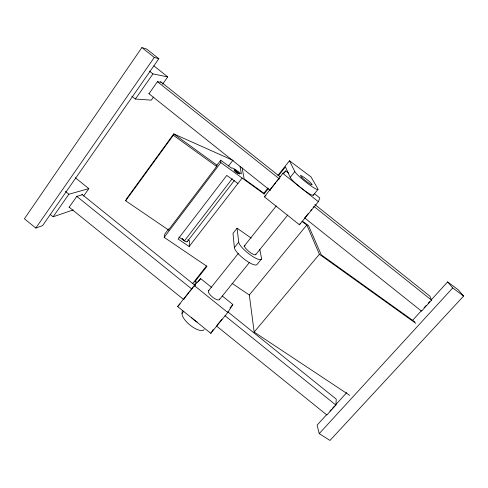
<?xml version="1.0" encoding="UTF-8"?>
<svg xmlns="http://www.w3.org/2000/svg" width="488" height="488" viewBox="0 0 488 488"><rect width="100%" height="100%" fill="white"/><g stroke="black" fill="none" stroke-linecap="round" stroke-linejoin="round"><path stroke-width="0.73" d="M194.993 285.498L195.231 281.228L206.973 266.35L164.169 237.363L164.84 233.984L168.275 229.451M216.617 326.1L326.868 414.995L335.897 405.089L336.25 399.141L227.713 311.74M237.912 183.464L226.774 175.424L178.114 239.01L189.149 246.525L189.643 240.993L187.825 239.754M204.161 329.528A13.877 5.313 39.1 0 1 191.485 326.21A13.877 5.313 39.1 0 1 182.036 313.442L182.311 310.459M168.702 228.884L168.5 229.976L216.599 166.475L216.574 165.664L220.692 160.223L231.769 168.269A6.204 1.067 37.8 0 1 236.491 170.379L241.377 173.929L240.059 166.487M168.817 230.19L125.66 200.781L173.344 135.225L173.722 133.889L233.258 160.479M288.817 173.289L285.834 170.916L282.851 173.429L264.374 196.81L299.455 224.809L318.347 201.696L319.829 197.982L314.461 193.706M125.66 200.781L126.49 198.854L173.722 133.889L217.178 165.316M299.455 224.809L300.102 223.486M211.792 287.554L200.672 278.611L194.261 285.523L177.626 306.568L210.779 333.322L227.786 312.515L232.849 304.506L222.321 296.027M210.779 333.322L213.226 329.565M141.88 47.55L24.4 218.813L35.819 228.049L42.56 225.633L158.844 58.725L146.717 49.075L141.88 47.55L154.287 57.419L158.844 58.725M35.819 228.049L154.287 57.419M50.209 214.446L53.113 216.794L68.875 194.236L88.834 188.624L75.311 177.736M131.821 96.185L135.396 99.04L152.951 73.914L167.738 76.891L162.553 84.235M69.18 207.217L76.799 196.383L82.387 194.724M148.974 93.739L157.423 81.722L161.583 82.417M83.594 196.048L88.834 188.624M153.47 97.088L151.31 100.15L135.396 99.04M164.169 237.363L220.838 162.608L220.692 160.223M228.622 165.896L232.758 160.467M178.821 237.009L184.452 240.846L232.233 178.706M187.118 241.786L234.362 180.469M189.149 246.525L242.109 178.041M192.583 283.607L206.522 265.936M268.26 188.685L264.081 193.98L263.874 193.224L268.058 187.917M277.837 175.521L289.476 160.772L311.027 176.9L317.78 188.704A14.841 1.757 38.6 0 1 308.361 184.006A14.841 1.757 38.6 0 1 294.825 171.593L289.476 160.772M251.192 238.107L237.083 228.195L233.002 233.362L234.368 247.623A14.323 3.727 38.8 0 0 244.982 259.732A14.323 3.727 38.8 0 0 256.981 264.514L261.354 259.134M278.483 175.735L285.45 166.902L290.195 177.412A14.799 1.915 38.6 0 0 303.621 189.887A14.799 1.915 38.6 0 0 313.137 194.419M183.982 298.839L189.021 292.464M189.936 291.305L193.169 287.469M269.87 190.174L275.811 182.658M276.726 181.499L279.014 178.608M198.317 281.594L200.672 278.611M283.967 173.277L285.834 170.916M182.036 313.442L183.842 311.173M234.368 247.623L238.699 242.176L237.083 228.195M290.195 177.412L294.825 171.593M208.468 290.793L238.345 253.412M244.037 246.294L276.287 205.942M219.411 299.608L249.508 262.361M255.718 254.675L287.719 215.068M313.308 195.182L317.975 189.435M229.964 308.044L232.849 304.506M216.898 325.374L222.04 319.073M304.671 217.941L308.41 213.366M310.746 210.505L311.679 209.358M313.082 207.644L314.016 206.503M349.683 395.341L254.175 332.066L249.319 295.02L306.806 224.974L301.968 221.467M254.175 332.066L319.39 254.26L306.806 224.974M326.82 414.458L317.096 425.133L319.225 433.612L329.973 440.45L463.6 296.051L458.293 289.872L447.624 281.905L431.246 299.876M329.894 411.091L331.425 409.401M332.45 408.279L334.5 406.034M335.524 404.912L346.785 392.553M412.817 320.097L421.516 310.551M424.078 307.739L426.122 305.494M428.171 303.249L429.708 301.56M314.833 204.502L429.873 296.149L431.557 300.157L421.534 311.155L304.835 218.069M177.626 306.568L180.133 303.823M319.225 433.612L452.724 287.938L447.624 281.905M194.108 286.456L195.047 285.437M264.374 196.81L265.972 195.322M53.113 216.794L73.261 209.907M195.231 281.228L197.115 282.485M232.038 283.321L249.319 295.02M414.91 321.97L321.263 254.846L308.52 225.627L302.426 221.204M319.39 254.26L415.77 323.318M173.344 135.225L216.788 166.609M263.874 193.224L244.189 178.944L242.103 167.835M220.838 162.608L264.081 193.98M184.452 240.846L182.152 238.662L184.452 240.846A3.337 0.988 37.3 0 0 187.227 241.2M452.724 287.938L463.6 296.051M153.866 65.85L167.738 76.891M282.851 173.429L318.347 201.696M149.45 71.126L152.951 73.914M160.454 81.514L280.258 176.961M157.246 81.581L279.496 178.992M314.083 206.552L431.557 300.157M148.846 93.635L270.303 190.521M81.801 194.254L195.09 285.474M194.261 285.523L227.786 312.515M76.598 196.225L191.711 288.945M224.938 315.712L335.897 405.089M65.349 191.394L68.875 194.236M69.028 207.095L184.019 299.815M259.72 249.179L261.47 258.042A14.359 3.593 38.8 0 1 250.905 255.303A14.359 3.593 38.8 0 1 238.699 242.176M219.582 298.961A7.027 2.349 39 0 1 212.494 297.082A7.027 2.349 39 0 1 209.041 290.476M255.822 254.108A7.18 1.793 38.8 0 1 249.051 251.594A7.18 1.793 38.8 0 1 245.025 245.458M197.164 322.092A13.914 5.197 39.1 0 1 191.448 317.481M239.462 173.856C231.904 171.172 232.898 166.298 239.462 173.856L236.845 172.709L233.972 169.873L236.589 171.038L239.462 173.856M301.932 177.48A7.418 0.878 38.6 0 0 311.85 184.854A7.418 0.878 38.6 0 0 305.287 178.266A7.418 0.878 38.6 0 0 301.932 177.48"/></g></svg>
